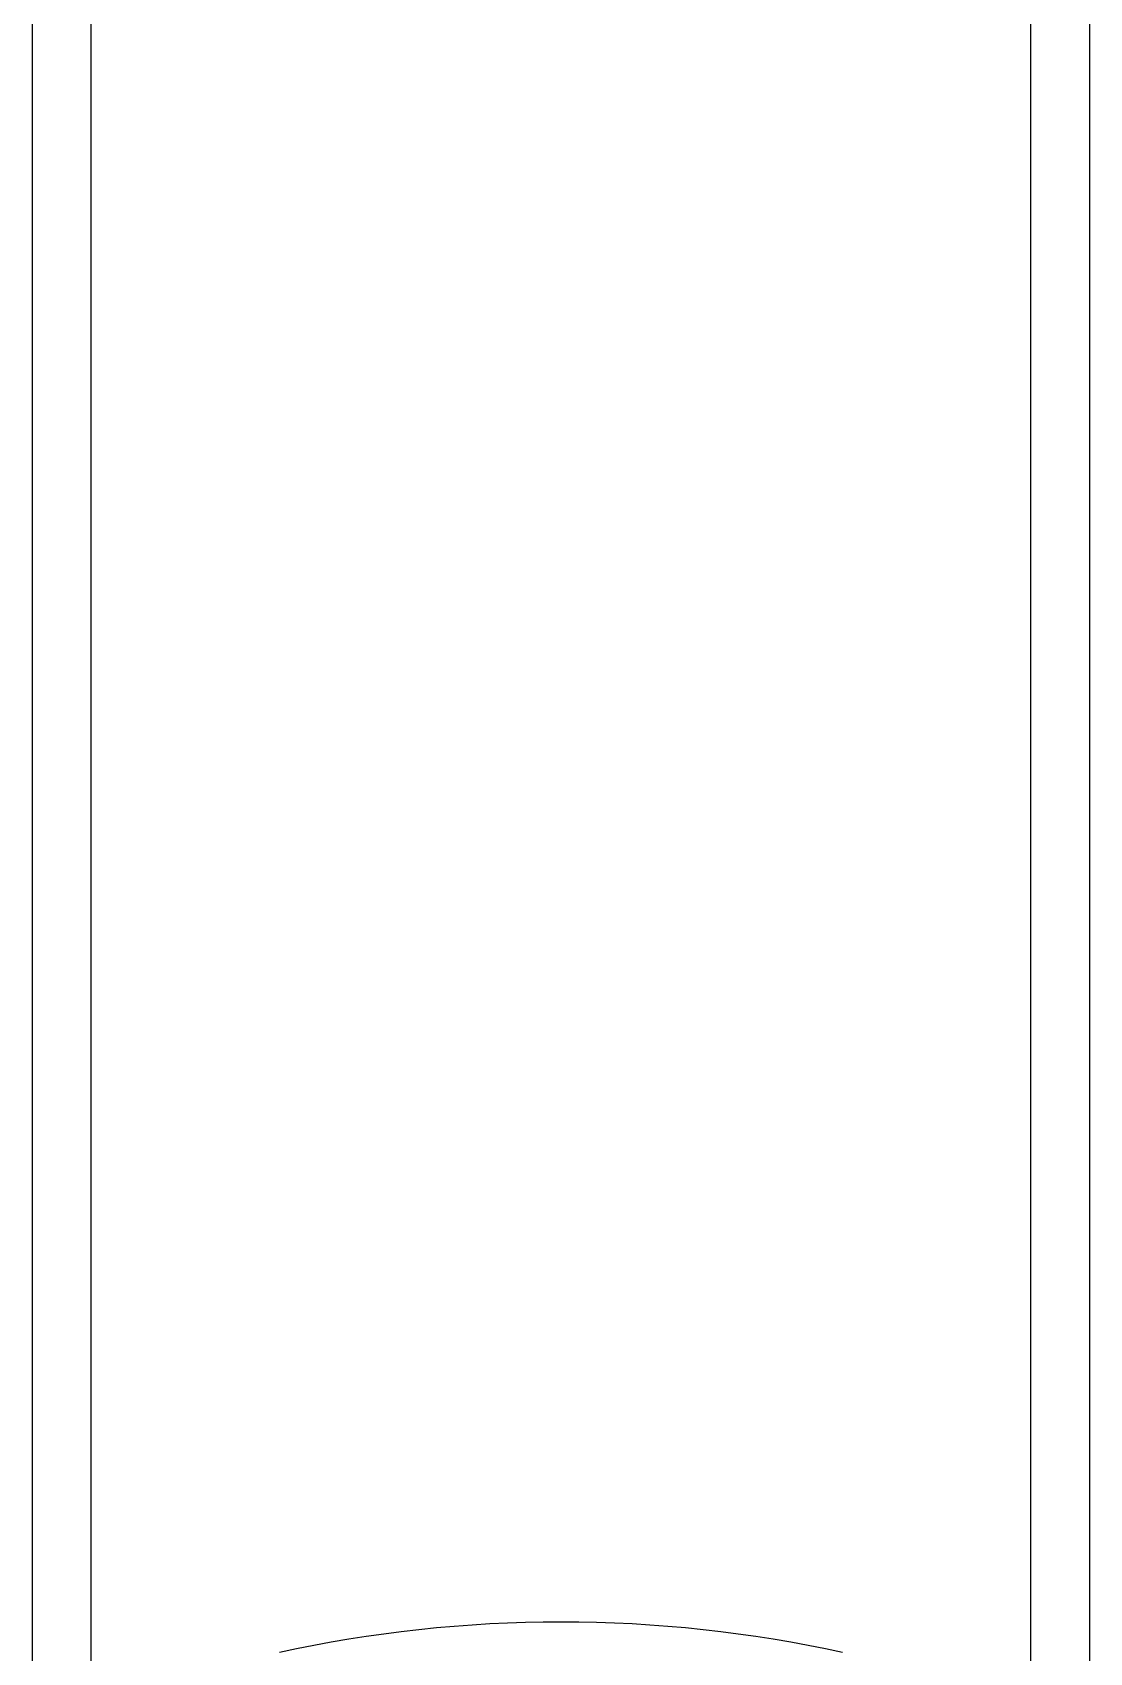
# Model space of a CAD drawing. Extents: x 815029915 to 815825525, y 579155098 to 579748855.
# Drawn here: x 815616229.6 to 815616459.1, y 579342140.8 to 579342492.4 of the extents above; entities that cross this region are included whole.
import ezdxf

# ---------------------------------------------------------------- set-up
doc = ezdxf.new("R2010")
doc.units = 0
doc.header["$LTSCALE"] = 100
doc.header["$MEASUREMENT"] = 0
doc.layers.add('02___PRT_ALL_AXES', color=7, linetype='Continuous')

msp = doc.modelspace()

# ---------------------------------------------------------------- linework, layer by layer
at = {"color": 7, "linetype": 'Continuous'}
for p, q in [((815616229.57, 579342024.26), (815616229.57, 579343726.39)), ((815616459.06, 579343726.39), (815616459.06, 579342024.26)), ((815616242.32, 579342022.34), (815616242.32, 579343671.03)), ((815616446.31, 579342022.34), (815616446.31, 579343671.03))]:
    msp.add_line(p, q, dxfattribs=at)
at = {"layer": '02___PRT_ALL_AXES', "color": 7, "linetype": 'Continuous'}
msp.add_open_spline([(815616405.44, 579342140.76), (815616365.66, 579342149.6), (815616322.97, 579342149.6), (815616283.19, 579342140.76)], degree=3, dxfattribs=at)

doc.saveas('drawing.dxf')
